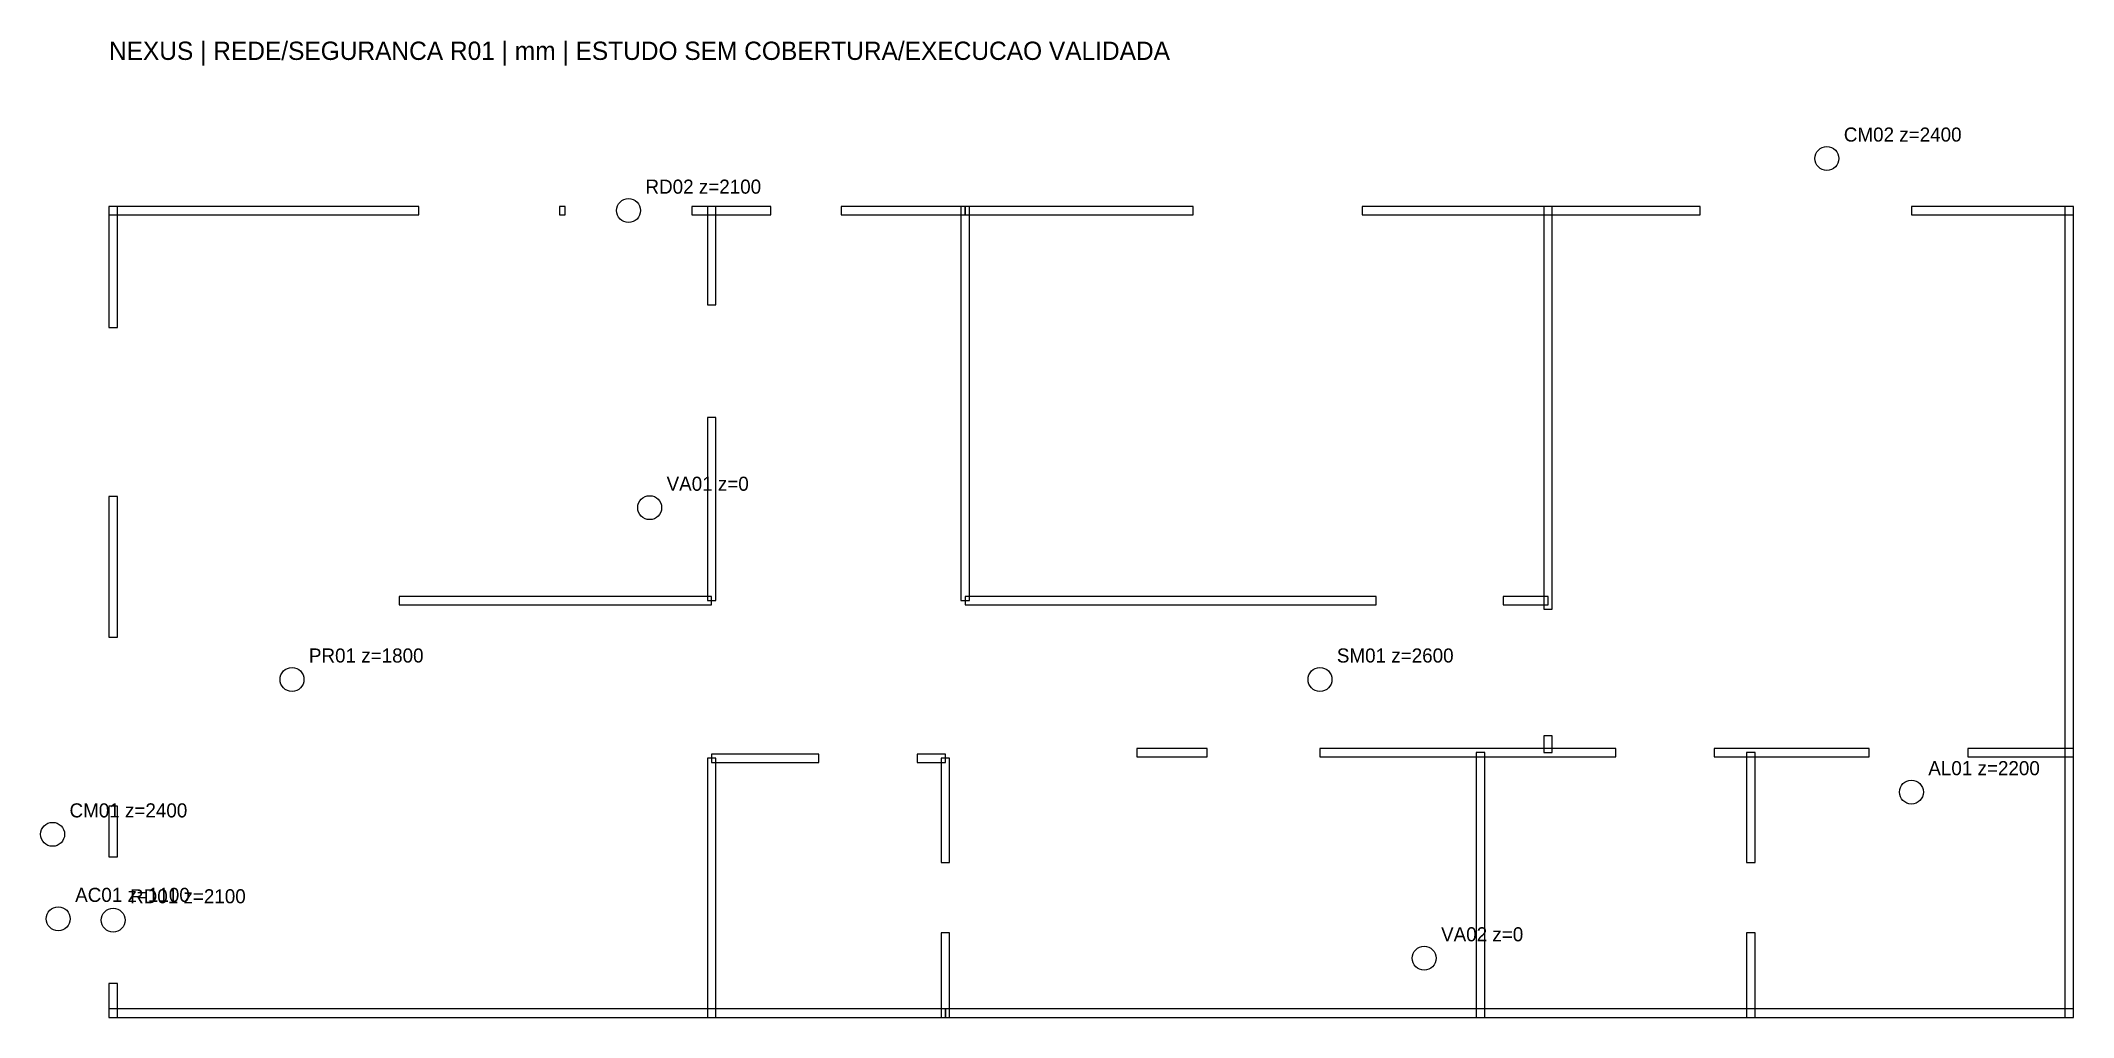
# Model space of a CAD drawing. Header units: millimetres. Extents: x -485 to 13950, y 0 to 6937.
import ezdxf

# ---------------------------------------------------------------- set-up
doc = ezdxf.new("R2010")
doc.units = ezdxf.units.MM
for name, color, linetype in [('NOTAS', 7, 'Continuous'), ('PAREDES', 8, 'Continuous'), ('SEGURANCA', 30, 'Continuous')]:
    doc.layers.add(name, color=color, linetype=linetype)

msp = doc.modelspace()

# ---------------------------------------------------------------- linework, layer by layer
at = {"layer": 'PAREDES'}
for points in [[(0, 4900), (60, 4900), (60, 5760), (0, 5760)], [(0, 5700), (2200, 5700), (2200, 5760), (0, 5760)], [(3200, 5700), (3240, 5700), (3240, 5760), (3200, 5760)], [(4140, 5700), (4700, 5700), (4700, 5760), (4140, 5760)], [(4250, 5060), (4310, 5060), (4310, 5760), (4250, 5760)], [(5200, 5700), (6080, 5700), (6080, 5760), (5200, 5760)], [(6050, 2960), (6110, 2960), (6110, 5760), (6050, 5760)], [(6080, 5700), (7700, 5700), (7700, 5760), (6080, 5760)], [(8900, 5700), (11300, 5700), (11300, 5760), (8900, 5760)], [(10190, 2900), (10250, 2900), (10250, 5760), (10190, 5760)], [(12800, 5700), (13950, 5700), (13950, 5760), (12800, 5760)], [(13890, 0), (13950, 0), (13950, 5760), (13890, 5760)], [(4250, 2960), (4310, 2960), (4310, 4260), (4250, 4260)], [(0, 2700), (60, 2700), (60, 3700), (0, 3700)], [(2060, 2930), (4280, 2930), (4280, 2990), (2060, 2990)], [(6080, 2930), (9000, 2930), (9000, 2990), (6080, 2990)], [(9900, 2930), (10220, 2930), (10220, 2990), (9900, 2990)], [(7300, 1850), (7800, 1850), (7800, 1910), (7300, 1910)], [(8600, 1850), (10700, 1850), (10700, 1910), (8600, 1910)], [(9710, 0), (9770, 0), (9770, 1880), (9710, 1880)], [(10190, 1880), (10250, 1880), (10250, 2000), (10190, 2000)], [(11400, 1850), (12500, 1850), (12500, 1910), (11400, 1910)], [(11630, 1100), (11690, 1100), (11690, 1880), (11630, 1880)], [(13200, 1850), (13950, 1850), (13950, 1910), (13200, 1910)], [(4250, 0), (4310, 0), (4310, 1840), (4250, 1840)], [(4280, 1810), (5040, 1810), (5040, 1870), (4280, 1870)], [(5740, 1810), (5940, 1810), (5940, 1870), (5740, 1870)], [(5910, 1100), (5970, 1100), (5970, 1840), (5910, 1840)], [(0, 1140), (60, 1140), (60, 1500), (0, 1500)], [(5910, 0), (5970, 0), (5970, 600), (5910, 600)], [(11630, 0), (11690, 0), (11690, 600), (11630, 600)], [(0, 0), (60, 0), (60, 240), (0, 240)], [(0, 0), (5940, 0), (5940, 60), (0, 60)], [(5940, 0), (13950, 0), (13950, 60), (5940, 60)]]:
    msp.add_lwpolyline(points, close=True, dxfattribs=at)
at = {"layer": 'SEGURANCA'}
for centre in [(12200, 6100), (3690, 5730), (3840, 3620), (1300, 2400), (8600, 2400), (12800, 1600), (-400, 1300), (-360, 700), (30, 690), (9340, 420)]:
    msp.add_circle(centre, 85, dxfattribs=at)

# ---------------------------------------------------------------- texts
at = {"layer": 'NOTAS'}
msp.add_text('NEXUS | REDE/SEGURANCA R01 | mm | ESTUDO SEM COBERTURA/EXECUCAO VALIDADA', height=130, dxfattribs=at).set_placement((0, 6800))
at = {"layer": 'SEGURANCA'}
for s, p in [('CM02 z=2400', (12320, 6220)), ('RD02 z=2100', (3810, 5850)), ('VA01 z=0', (3960, 3740)), ('PR01 z=1800', (1420, 2520)), ('SM01 z=2600', (8720, 2520)), ('AL01 z=2200', (12920, 1720)), ('CM01 z=2400', (-280, 1420)), ('AC01 z=1100', (-240, 820)), ('RD01 z=2100', (150, 810)), ('VA02 z=0', (9460, 540))]:
    msp.add_text(s, height=100, dxfattribs=at).set_placement(p)

doc.saveas('drawing.dxf')
